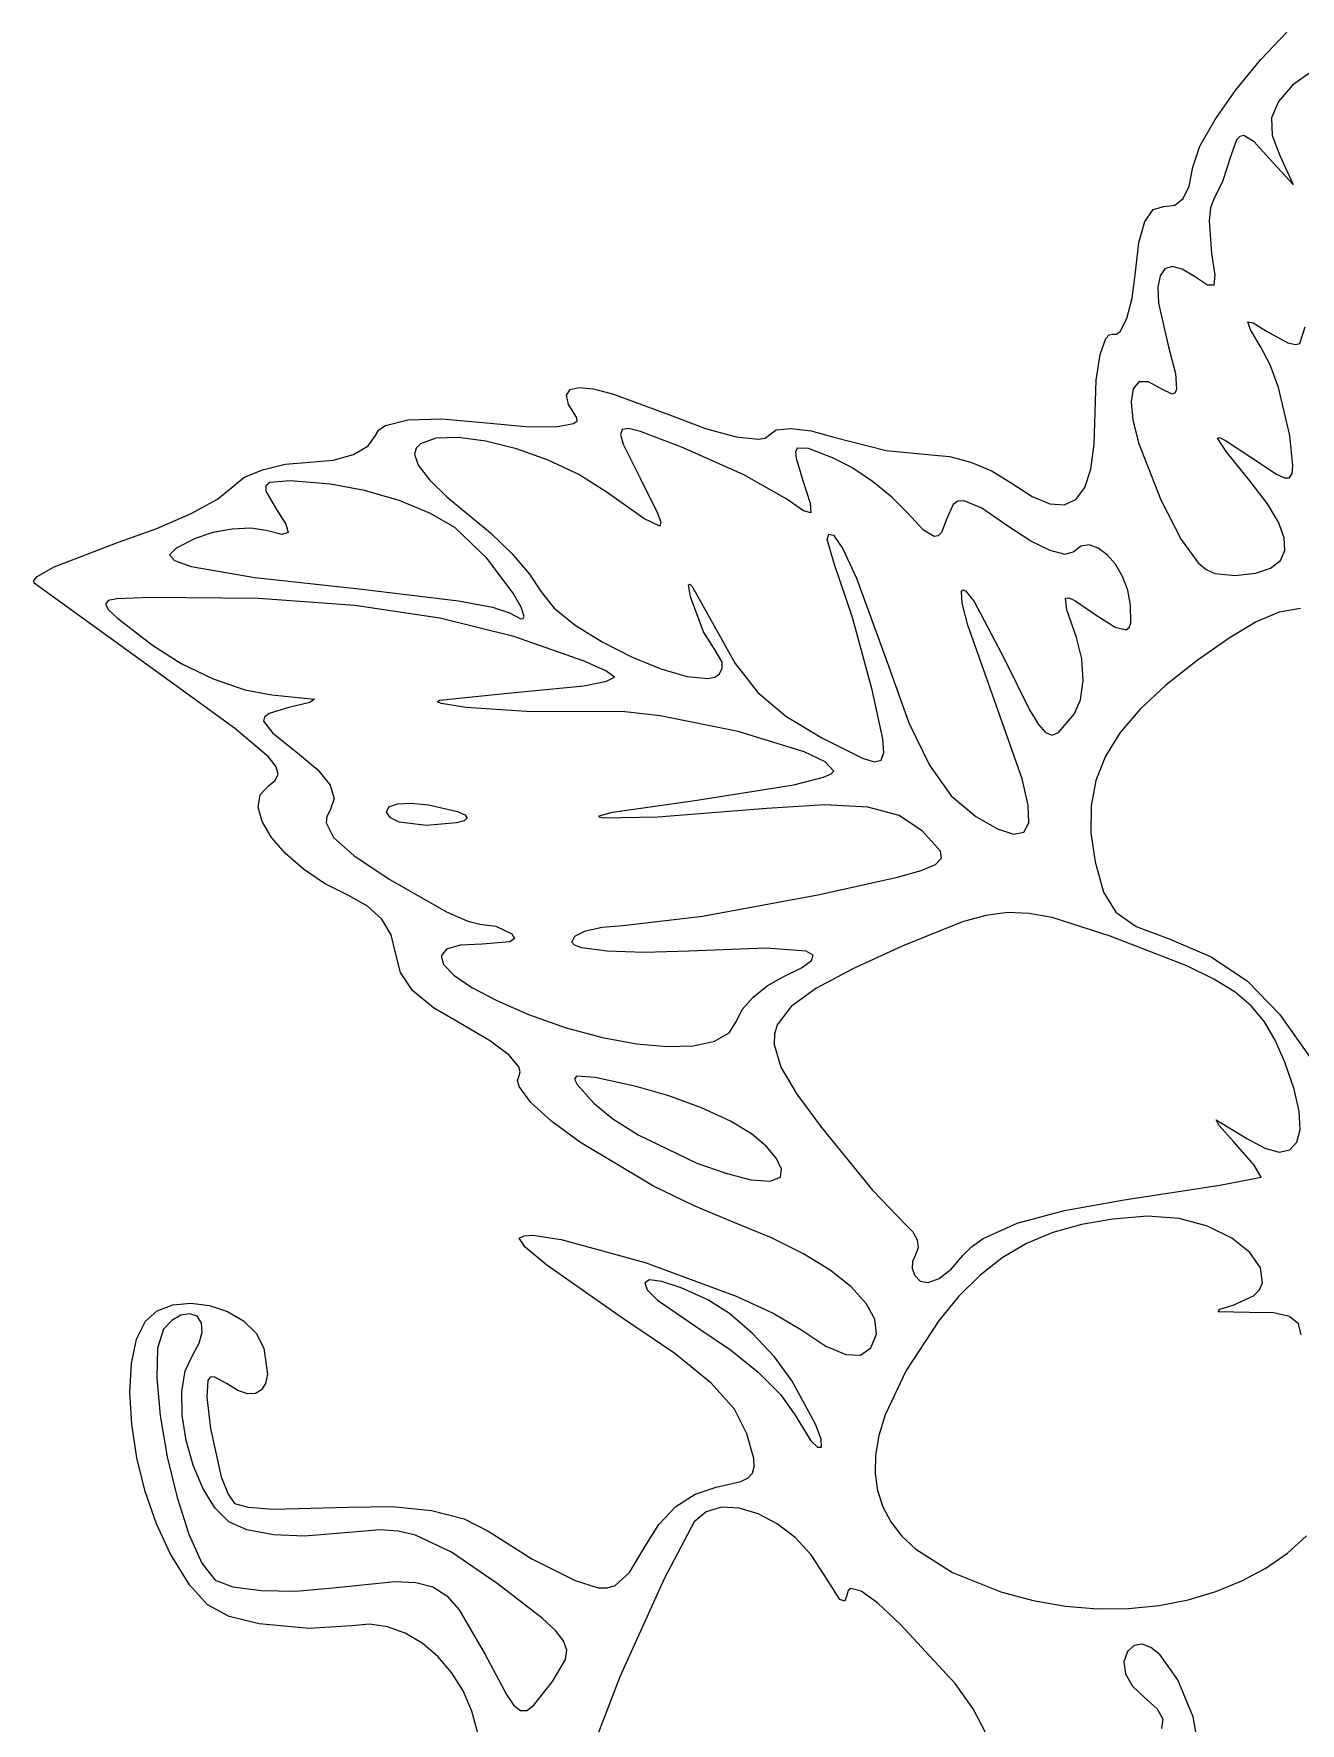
# Model space of a CAD drawing. Extents: x 9 to 1857, y 16 to 982.
# Drawn here: x 284.6 to 362.1, y 193.4 to 296.6 of the extents above; entities that cross this region are included whole.
import ezdxf

# ---------------------------------------------------------------- set-up
doc = ezdxf.new("R2010")
doc.units = 0

msp = doc.modelspace()

# ---------------------------------------------------------------- linework, layer by layer
at = {"layer": 'Layer 1'}
for p, q in [((359.658152, 295.041596), (361.2471, 296.731004)), ((358.145163, 293.209227), (359.658152, 295.041596)), ((363.221262, 294.650798), (361.58953, 293.48114)), ((356.850699, 291.395763), (358.145163, 293.209227)), ((361.58953, 293.48114), (360.72039, 292.495572)), ((360.72039, 292.495572), (360.308437, 291.491111)), ((355.917332, 289.763069), (356.850699, 291.395763)), ((360.308437, 291.491111), (360.342476, 290.405847)), ((358.161747, 290.135502), (357.82932, 289.23022)), ((358.361499, 290.34911), (358.161747, 290.135502)), ((358.60072, 290.4015), (358.361499, 290.34911)), ((359.248898, 290.017031), (358.60072, 290.4015)), ((360.342476, 290.405847), (360.81131, 289.17787)), ((355.48763, 288.47301), (355.917332, 289.763069)), ((357.82932, 289.23022), (357.304049, 287.603939)), ((360.20894, 288.97091), (359.248898, 290.017031)), ((360.81131, 289.17787), (361.616982, 287.417663)), ((355.262938, 287.316963), (355.48763, 288.47301)), ((361.616982, 287.417663), (360.20894, 288.97091)), ((354.907539, 286.551701), (355.262938, 287.316963)), ((357.304049, 287.603939), (356.75666, 286.48216)), ((353.06331, 285.880533), (353.71697, 286.07481)), ((353.71697, 286.07481), (354.39952, 286.147544)), ((354.39952, 286.147544), (354.907539, 286.551701)), ((356.573428, 285.987378), (356.490812, 285.20387)), ((356.75666, 286.48216), (356.573428, 285.987378)), ((352.196559, 283.867912), (352.556141, 285.14405)), ((352.556141, 285.14405), (353.06331, 285.880533)), ((356.490812, 285.20387), (356.64243, 283.20129)), ((351.98566, 282.05467), (352.196559, 283.867912)), ((356.64243, 283.20129), (356.842297, 281.873297)), ((351.791442, 280.463406), (351.98566, 282.05467)), ((353.487307, 281.831116), (353.358957, 281.132039)), ((353.779365, 282.256884), (353.487307, 281.831116)), ((354.231091, 282.398535), (353.779365, 282.256884)), ((354.838446, 282.24526), (354.231091, 282.398535)), ((355.59739, 281.78625), (354.838446, 282.24526)), ((356.391028, 281.262257), (355.59739, 281.78625)), ((356.842297, 281.873297), (356.782246, 281.259113)), ((353.358957, 281.132039), (353.398352, 280.170462)), ((356.782246, 281.259113), (356.391028, 281.262257)), ((351.464632, 279.217819), (351.791442, 280.463406)), ((353.398352, 280.170462), (353.99654, 277.50304)), ((351.05085, 278.442367), (351.464632, 279.217819)), ((359.01876, 278.533278), (358.853126, 279.0146)), ((358.853126, 279.0146), (359.175271, 278.968312)), ((359.175271, 278.968312), (360.00312, 278.44424)), ((362.02891, 277.70582), (362.368462, 278.723065)), ((349.819375, 277.02175), (350.165439, 278.004513)), ((350.165439, 278.004513), (350.372253, 278.23349)), ((350.372253, 278.23349), (350.59571, 278.26151)), ((350.59571, 278.26151), (350.825598, 278.269835)), ((350.825598, 278.269835), (351.05085, 278.442367)), ((359.65425, 277.47452), (359.01876, 278.533278)), ((360.00312, 278.44424), (361.301874, 277.744055)), ((361.301874, 277.744055), (361.770089, 277.630075)), ((361.770089, 277.630075), (362.02891, 277.70582)), ((349.592778, 275.469347), (349.819375, 277.02175)), ((353.99654, 277.50304), (354.42451, 275.871575)), ((360.212914, 276.387046), (359.65425, 277.47452)), ((354.42451, 275.871575), (354.504147, 274.917383)), ((360.730878, 275.009054), (360.212914, 276.387046)), ((317.207752, 274.544162), (317.420311, 274.889018)), ((317.420311, 274.889018), (317.971496, 275.015652)), ((317.971496, 275.015652), (318.858213, 274.923991)), ((318.858213, 274.923991), (320.077367, 274.613959)), ((320.077367, 274.613959), (323.50061, 273.33848)), ((349.52091, 273.50343), (349.592778, 275.469347)), ((351.840323, 274.933267), (351.716257, 274.144599)), ((352.195669, 275.35239), (351.840323, 274.933267)), ((352.781931, 275.359613), (352.195669, 275.35239)), ((353.59874, 274.91258), (352.781931, 275.359613)), ((354.230532, 274.608404), (353.59874, 274.91258)), ((354.411804, 274.684245), (354.230532, 274.608404)), ((354.504147, 274.917383), (354.411804, 274.684245)), ((361.41377, 272.08842), (360.730878, 275.009054)), ((317.336914, 273.981161), (317.207752, 274.544162)), ((317.81089, 273.20009), (317.336914, 273.981161)), ((351.716257, 274.144599), (351.82384, 273.028741)), ((305.735348, 272.420987), (306.135064, 272.700397)), ((306.135064, 272.700397), (307.502584, 273.045331)), ((307.502584, 273.045331), (309.578881, 273.099448)), ((309.578881, 273.099448), (312.30555, 272.85598)), ((312.30555, 272.85598), (314.706727, 272.627243)), ((314.706727, 272.627243), (316.545106, 272.61588)), ((316.545106, 272.61588), (317.640043, 272.810595)), ((317.640043, 272.810595), (317.852268, 272.981701)), ((317.852268, 272.981701), (317.81089, 273.20009)), ((320.998274, 272.499142), (320.599978, 272.445335)), ((321.728607, 272.317384), (320.998274, 272.499142)), ((323.50061, 273.33848), (325.702774, 272.514803)), ((325.702774, 272.514803), (327.578391, 272.004327)), ((330.01982, 272.416441), (330.929125, 272.505646)), ((330.929125, 272.505646), (332.151922, 272.358401)), ((349.464397, 271.553469), (349.52091, 273.50343)), ((351.82384, 273.028741), (352.163437, 271.628048)), ((305.088705, 271.444368), (305.53473, 272.07141)), ((305.53473, 272.07141), (305.735348, 272.420987)), ((308.278014, 271.578503), (308.013505, 271.295829)), ((309.215175, 271.910105), (308.278014, 271.578503)), ((310.591296, 271.950543), (309.215175, 271.910105)), ((312.2801, 271.724416), (310.591296, 271.950543)), ((314.155309, 271.256321), (312.2801, 271.724416)), ((320.599978, 272.445335), (320.50342, 272.133583)), ((320.50342, 272.133583), (320.678304, 271.541503)), ((320.678304, 271.541503), (321.72121, 269.42684)), ((324.30657, 271.3367), (321.728607, 272.317384)), ((327.578391, 272.004327), (328.928793, 271.848111)), ((328.928793, 271.848111), (329.344954, 271.91568)), ((329.344954, 271.91568), (329.55531, 272.08721)), ((329.55531, 272.08721), (330.01982, 272.416441)), ((332.151922, 272.358401), (333.55691, 271.97828)), ((333.55691, 271.97828), (336.75187, 271.166785)), ((349.254913, 270.018713), (349.464397, 271.553469)), ((352.163437, 271.628048), (353.54014, 268.14158)), ((357.004685, 271.925424), (357.123459, 271.96511)), ((357.524282, 271.10838), (357.004685, 271.925424)), ((357.123459, 271.96511), (357.493696, 271.779061)), ((357.493696, 271.779061), (358.9858, 270.79022)), ((361.59947, 270.250984), (361.41377, 272.08842)), ((300.011173, 270.319505), (301.50371, 270.4445)), ((301.50371, 270.4445), (302.940927, 270.577425)), ((302.940927, 270.577425), (304.180015, 270.928544)), ((304.180015, 270.928544), (305.088705, 271.444368)), ((308.013505, 271.295829), (307.90609, 270.93114)), ((307.90609, 270.93114), (308.142337, 270.275414)), ((316.090645, 270.570855), (314.155309, 271.256321)), ((317.959831, 269.692615), (316.090645, 270.570855)), ((328.035829, 269.669064), (324.30657, 271.3367)), ((331.314956, 271.308587), (331.211948, 271.088377)), ((331.211948, 271.088377), (331.247419, 270.69387)), ((331.247419, 270.69387), (331.66201, 269.32651)), ((332.008191, 271.281572), (331.314956, 271.308587)), ((333.47069, 270.72373), (332.008191, 271.281572)), ((334.655912, 270.115907), (333.47069, 270.72373)), ((336.75187, 271.166785), (339.48933, 270.90213)), ((339.48933, 270.90213), (340.621689, 270.805845)), ((340.621689, 270.805845), (341.92207, 270.451476)), ((341.92207, 270.451476), (343.229854, 269.895105)), ((359.058, 269.207), (357.524282, 271.10838)), ((358.9858, 270.79022), (360.609775, 269.72181)), ((296.77174, 268.92015), (297.489922, 269.507312)), ((297.489922, 269.507312), (298.621489, 269.990436)), ((298.621489, 269.990436), (300.011173, 270.319505)), ((308.142337, 270.275414), (308.83665, 269.368555)), ((319.63659, 268.6462), (317.959831, 269.692615)), ((321.72121, 269.42684), (322.771957, 267.329826)), ((330.66693, 268.18232), (328.035829, 269.669064)), ((335.914296, 269.277252), (334.655912, 270.115907)), ((343.229854, 269.895105), (344.38442, 269.19281)), ((348.885295, 268.893152), (349.254913, 270.018713)), ((360.609775, 269.72181), (361.097426, 269.498368)), ((361.097426, 269.498368), (361.406235, 269.502089)), ((361.406235, 269.502089), (361.564238, 269.747964)), ((361.564238, 269.747964), (361.59947, 270.250984)), ((295.877865, 268.188269), (296.77174, 268.92015)), ((298.83354, 269.002946), (298.831192, 268.684792)), ((298.831192, 268.684792), (299.4081, 267.66189)), ((299.063977, 269.20681), (298.83354, 269.002946)), ((300.311787, 269.315398), (299.063977, 269.20681)), ((302.77995, 269.09801), (300.311787, 269.315398)), ((304.848952, 268.725051), (302.77995, 269.09801)), ((306.970557, 268.101599), (304.848952, 268.725051)), ((308.83665, 269.368555), (309.881888, 268.330348)), ((321.92508, 267.012691), (319.63659, 268.6462)), ((331.66201, 269.32651), (332.104433, 267.946315)), ((337.095627, 268.318497), (335.914296, 269.277252)), ((344.38442, 269.19281), (345.662182, 268.362591)), ((345.662182, 268.362591), (346.743985, 267.911504)), ((348.348377, 268.170771), (348.885295, 268.893152)), ((359.05805, 269.20705), (359.058, 269.207)), ((360.050531, 267.901034), (359.05805, 269.20705)), ((294.267944, 267.31112), (295.877865, 268.188269)), ((299.4081, 267.66189), (300.05776, 266.658763)), ((308.895622, 267.3146), (306.970557, 268.101599)), ((309.881888, 268.330348), (311.17091, 267.28058)), ((322.771957, 267.329826), (322.965427, 266.779653)), ((331.690056, 267.469847), (330.66693, 268.18232)), ((332.141503, 267.359302), (331.690056, 267.469847)), ((332.104433, 267.946315), (332.141503, 267.359302)), ((338.04969, 267.35037), (337.095627, 268.318497)), ((339.026553, 266.299317), (338.04969, 267.35037)), ((340.847009, 267.870312), (340.46095, 267.01148)), ((341.132538, 268.059833), (340.847009, 267.870312)), ((341.505355, 268.086012), (341.132538, 268.059833)), ((342.589709, 267.638102), (341.505355, 268.086012)), ((344.25379, 266.5061), (342.589709, 267.638102)), ((346.743985, 267.911504), (347.636996, 267.845559)), ((347.636996, 267.845559), (348.348377, 268.170771)), ((353.54014, 268.14158), (354.781566, 265.734012)), ((360.726679, 266.776733), (360.050531, 267.901034)), ((289.81327, 265.56181), (292.170303, 266.398901)), ((292.170303, 266.398901), (294.267944, 267.31112)), ((296.769891, 266.362419), (295.593237, 266.146505)), ((297.90073, 266.409018), (296.769891, 266.362419)), ((298.84365, 266.27013), (297.90073, 266.409018)), ((300.05776, 266.658763), (300.201019, 266.143669)), ((310.375, 266.451), (308.895622, 267.3146)), ((312.334223, 264.577582), (310.37495, 266.451)), ((310.37495, 266.451), (310.375, 266.451)), ((311.17091, 267.28058), (312.556431, 266.143322)), ((322.905058, 266.549505), (321.92508, 267.012691)), ((322.965427, 266.779653), (322.905058, 266.549505)), ((339.68816, 265.901744), (339.026553, 266.299317)), ((340.46095, 267.01148), (340.133348, 266.143761)), ((345.586661, 265.631549), (344.25379, 266.5061)), ((361.085498, 265.828335), (360.726679, 266.776733)), ((285.88864, 264.063824), (289.81327, 265.56181)), ((294.51287, 265.77745), (293.350516, 265.201315)), ((295.593237, 266.146505), (294.51287, 265.77745)), ((299.806706, 266.039745), (298.84365, 266.27013)), ((300.201019, 266.143669), (299.806706, 266.039745)), ((312.556431, 266.143322), (313.86441, 264.866899)), ((333.146011, 265.730874), (333.23578, 266.044839)), ((333.5926, 264.20803), (333.146011, 265.730874)), ((333.23578, 266.044839), (333.5367, 265.98285)), ((333.5367, 265.98285), (334.106203, 265.151536)), ((339.931629, 265.943672), (339.68816, 265.901744)), ((340.133348, 266.143761), (339.931629, 265.943672)), ((346.77807, 265.050644), (345.586661, 265.631549)), ((348.646887, 265.326931), (348.21641, 264.97122)), ((349.155189, 265.392436), (348.646887, 265.326931)), ((349.702877, 265.203831), (349.155189, 265.392436)), ((354.781566, 265.734012), (355.811969, 264.304663)), ((361.125994, 265.050026), (361.085498, 265.828335)), ((293.350516, 265.201315), (292.92973, 264.786199)), ((292.92973, 264.786199), (293.236729, 264.439863)), ((293.236729, 264.439863), (294.25773, 264.07007)), ((313.951175, 262.455642), (312.334223, 264.577582)), ((313.86441, 264.866899), (314.947591, 263.607476)), ((334.106203, 265.151536), (334.927236, 263.370766)), ((347.697994, 264.813747), (346.77807, 265.050644)), ((348.21641, 264.97122), (347.697994, 264.813747)), ((350.25151, 264.797212), (349.702877, 265.203831)), ((350.762646, 264.208677), (350.25151, 264.797212)), ((355.811969, 264.304663), (356.314063, 263.889698)), ((360.248034, 263.980434), (360.847171, 264.435997)), ((360.847171, 264.435997), (361.125994, 265.050026)), ((284.639902, 263.228103), (284.852464, 263.458739)), ((284.65921, 263.05909), (284.639902, 263.228103)), ((284.852464, 263.458739), (285.88864, 264.063824)), ((294.25773, 264.07007), (298.156284, 263.406815)), ((298.156284, 263.406815), (304.53493, 262.71104)), ((314.947591, 263.607476), (315.65872, 262.52122)), ((334.697681, 260.955666), (333.5926, 264.20803)), ((334.927236, 263.370766), (336.88451, 258.00763)), ((351.197846, 263.47432), (350.762646, 264.208677)), ((351.518667, 262.630239), (351.197846, 263.47432)), ((356.314063, 263.889698), (356.842632, 263.638742)), ((356.842632, 263.638742), (358.08484, 263.52146)), ((358.08484, 263.52146), (359.327589, 263.677525)), ((359.327589, 263.677525), (360.248034, 263.980434)), ((292.98222, 257.04037), (284.65921, 263.05909)), ((291.79933, 262.18637), (289.710544, 262.108169)), ((298.377534, 262.118758), (291.79933, 262.18637)), ((304.53493, 262.71104), (310.596004, 261.981506)), ((314.441657, 261.596079), (313.951175, 262.455642)), ((315.65872, 262.52122), (316.441666, 261.535795)), ((324.665161, 262.946263), (324.737883, 262.99944)), ((324.79435, 262.21997), (324.665161, 262.946263)), ((324.737883, 262.99944), (324.894258, 262.855622)), ((325.575181, 260.077257), (324.79435, 262.21997)), ((324.894258, 262.855622), (326.23786, 260.45517)), ((341.353006, 262.548592), (341.437922, 262.653739)), ((341.40105, 261.839119), (341.353006, 262.548592)), ((341.437922, 262.653739), (341.594324, 262.588084)), ((341.594324, 262.588084), (342.118179, 261.931145)), ((347.715143, 262.148296), (347.908864, 262.171766)), ((347.908864, 262.171766), (348.275291, 261.995177)), ((351.68667, 261.71253), (351.518667, 262.630239)), ((289.191601, 261.992128), (289.02449, 261.779385)), ((289.02449, 261.779385), (289.210359, 261.435886)), ((289.710544, 262.108169), (289.191601, 261.992128)), ((289.210359, 261.435886), (289.750356, 260.927574)), ((304.26129, 261.69777), (298.377534, 262.118758)), ((309.460266, 260.922362), (304.26129, 261.69777)), ((310.596004, 261.981506), (312.680109, 261.586981)), ((312.680109, 261.586981), (313.73093, 261.2371)), ((313.73093, 261.2371), (314.407384, 260.868967)), ((314.61901, 261.027907), (314.441657, 261.596079)), ((316.441666, 261.535795), (317.739352, 260.493665)), ((341.74528, 260.486113), (341.40105, 261.839119)), ((342.118179, 261.931145), (343.9862, 258.42218)), ((347.789798, 261.43675), (347.715143, 262.148296)), ((348.38722, 259.73167), (347.789798, 261.43675)), ((348.275291, 261.995177), (349.58228, 261.10626)), ((351.694434, 260.637847), (351.68667, 261.71253)), ((360.771848, 261.294842), (359.354982, 260.690956)), ((362.069797, 261.516101), (360.771848, 261.294842)), ((289.750356, 260.927574), (291.89733, 259.28029)), ((313.98413, 259.79149), (309.460266, 260.922362)), ((314.407384, 260.868967), (314.56656, 260.889918)), ((314.56656, 260.889918), (314.61901, 261.027907)), ((317.739352, 260.493665), (319.377195, 259.474802)), ((326.23786, 260.45517), (327.519006, 258.147643)), ((335.89016, 256.54546), (334.697681, 260.955666)), ((343.3496, 255.9553), (341.74528, 260.486113)), ((349.58228, 261.10626), (350.745023, 260.364327)), ((350.745023, 260.364327), (351.414813, 260.198318)), ((351.414813, 260.198318), (351.59697, 260.340539)), ((351.59697, 260.340539), (351.694434, 260.637847)), ((359.354982, 260.690956), (357.71844, 259.702008)), ((291.89733, 259.28029), (293.6531, 258.158536)), ((318.286383, 258.286119), (313.98413, 259.79149)), ((319.377195, 259.474802), (321.18061, 258.559176)), ((326.34909, 258.85433), (325.575181, 260.077257)), ((348.713951, 258.436075), (348.38722, 259.73167)), ((357.71844, 259.702008), (355.76146, 258.32556)), ((293.6531, 258.158536), (295.614098, 257.209394)), ((319.618825, 257.695324), (318.286383, 258.286119)), ((321.18061, 258.559176), (322.975014, 257.826759)), ((326.727763, 258.230595), (326.34909, 258.85433)), ((326.714988, 257.867578), (326.727763, 258.230595)), ((327.519006, 258.147643), (328.911469, 256.371115)), ((343.9862, 258.42218), (345.517103, 255.326042)), ((348.79389, 257.121044), (348.713951, 258.436075)), ((355.76146, 258.32556), (353.839869, 256.822323)), ((296.906779, 254.207884), (292.98222, 257.04037)), ((295.614098, 257.209394), (297.540907, 256.53298)), ((318.267164, 256.791721), (319.654808, 257.06311)), ((320.13633, 257.32056), (319.618825, 257.695324)), ((319.654808, 257.06311), (320.13633, 257.32056)), ((322.975014, 257.826759), (324.585823, 257.357522)), ((324.585823, 257.357522), (325.838453, 257.231435)), ((325.838453, 257.231435), (326.275893, 257.322064)), ((326.275893, 257.322064), (326.55832, 257.52847)), ((326.55832, 257.52847), (326.714988, 257.867578)), ((336.88451, 258.00763), (338.13519, 254.531637)), ((348.632082, 255.940275), (348.79389, 257.121044)), ((297.540907, 256.53298), (299.19411, 256.22941)), ((299.19411, 256.22941), (301.807414, 255.972525)), ((309.437284, 255.916388), (313.62776, 256.3363)), ((313.62776, 256.3363), (318.267164, 256.791721)), ((328.911469, 256.371115), (330.609164, 254.923244)), ((336.547756, 253.554934), (335.89016, 256.54546)), ((353.839869, 256.822323), (352.273884, 255.367407)), ((299.021591, 255.086893), (298.739313, 254.878472)), ((300.23994, 255.45704), (299.021591, 255.086893)), ((301.505826, 255.77698), (300.23994, 255.45704)), ((301.807414, 255.972525), (301.505826, 255.77698)), ((309.313458, 255.809844), (309.437284, 255.916388)), ((309.548132, 255.698881), (309.313458, 255.809844)), ((311.07094, 255.45611), (309.548132, 255.698881)), ((315.06701, 255.191006), (311.07094, 255.45611)), ((318.97989, 255.22354), (315.06701, 255.191006)), ((320.765671, 255.196131), (318.97989, 255.22354)), ((322.940682, 254.951634), (320.765671, 255.196131)), ((327.699661, 254.00111), (322.940682, 254.951634)), ((343.34933, 255.95496), (343.3496, 255.9553)), ((345.059971, 251.098556), (343.34933, 255.95496)), ((345.517103, 255.326042), (346.051212, 254.431726)), ((347.275742, 253.928727), (348.23357, 255.04747)), ((348.23357, 255.04747), (348.632082, 255.940275)), ((352.273884, 255.367407), (351.04883, 253.931892)), ((298.99147, 252.440746), (296.906779, 254.207884)), ((298.739313, 254.878472), (298.68079, 254.62424)), ((298.68079, 254.62424), (299.252477, 253.887598)), ((331.739355, 252.751426), (327.699661, 254.00111)), ((330.609164, 254.923244), (332.80601, 253.60169)), ((338.13519, 254.531637), (339.387145, 251.933137)), ((346.051212, 254.431726), (346.491935, 253.924905)), ((346.491935, 253.924905), (346.884901, 253.769324)), ((346.884901, 253.769324), (347.275742, 253.928727)), ((351.04883, 253.931892), (350.150032, 252.486855)), ((299.252477, 253.887598), (300.77159, 252.69548)), ((332.80601, 253.60169), (335.29482, 252.359027)), ((336.609751, 252.70956), (336.547756, 253.554934)), ((299.448951, 251.845307), (298.99147, 252.440746)), ((300.77159, 252.69548), (302.008414, 251.654091)), ((333.015259, 252.132979), (331.739355, 252.751426)), ((333.54229, 251.58204), (333.015259, 252.132979)), ((335.29482, 252.359027), (336.019426, 252.146104)), ((336.019426, 252.146104), (336.445689, 252.251449)), ((336.445689, 252.251449), (336.609751, 252.70956)), ((339.387145, 251.933137), (340.722673, 250.070235)), ((350.150032, 252.486855), (349.562816, 251.003375)), ((298.98635, 250.67691), (299.404357, 251.007939)), ((299.404357, 251.007939), (299.572568, 251.382555)), ((299.572568, 251.382555), (299.448951, 251.845307)), ((302.008414, 251.654091), (302.752808, 250.720686)), ((331.108625, 250.729014), (332.916503, 251.196176)), ((332.916503, 251.196176), (333.394554, 251.402953)), ((333.394554, 251.402953), (333.54229, 251.58204)), ((345.427224, 249.500412), (345.059971, 251.098556)), ((349.562816, 251.003375), (349.272505, 249.45253)), ((298.354857, 249.370343), (298.469873, 250.117502)), ((298.469873, 250.117502), (298.98635, 250.67691)), ((302.752808, 250.720686), (303.004439, 249.895846)), ((303.004439, 249.895846), (302.76298, 249.18015)), ((320.017531, 249.069598), (325.0599, 249.78646)), ((325.0599, 249.78646), (331.108625, 250.729014)), ((340.722673, 250.070235), (342.22407, 248.80103)), ((298.601868, 248.48942), (298.354857, 249.370343)), ((302.557485, 248.798323), (302.51318, 248.40585)), ((302.76298, 249.18015), (302.557485, 248.798323)), ((306.19617, 249.07396), (306.348928, 249.387107)), ((306.439159, 248.730016), (306.19617, 249.07396)), ((306.348928, 249.387107), (306.8834, 249.57456)), ((306.8834, 249.57456), (307.715435, 249.62186)), ((307.715435, 249.62186), (308.76088, 249.51455)), ((308.76088, 249.51455), (310.549898, 249.102307)), ((310.549898, 249.102307), (310.98836, 248.901251)), ((310.98836, 248.901251), (311.123677, 248.713453)), ((319.20043, 248.759215), (319.208086, 248.839024)), ((319.445725, 248.704398), (319.20043, 248.759215)), ((319.208086, 248.839024), (320.017531, 249.069598)), ((322.780031, 248.755113), (319.445725, 248.704398)), ((329.456, 249.286), (322.780031, 248.755113)), ((329.45608, 249.286), (329.456, 249.286)), ((333.001801, 249.511675), (329.45608, 249.286)), ((335.630776, 249.377909), (333.001801, 249.511675)), ((337.548018, 248.855093), (335.630776, 249.377909)), ((338.95854, 247.91362), (337.548018, 248.855093)), ((342.22407, 248.80103), (343.549851, 248.052833)), ((345.463806, 248.422), (345.427224, 249.500412)), ((349.272505, 249.45253), (349.264425, 247.805399)), ((299.17147, 247.528717), (298.601868, 248.48942)), ((302.51318, 248.40585), (302.959856, 247.528526)), ((306.982203, 248.45871), (306.439159, 248.730016)), ((308.6468, 248.24306), (306.982203, 248.45871)), ((310.487538, 248.407274), (308.6468, 248.24306)), ((308.6468, 248.24306), (308.6468, 248.24306)), ((310.956515, 248.546323), (310.487538, 248.407274)), ((311.123677, 248.713453), (310.956515, 248.546323)), ((340.067321, 246.689813), (338.95854, 247.91362)), ((343.549851, 248.052833), (344.529088, 247.723442)), ((344.529088, 247.723442), (345.16575, 247.838087)), ((345.16575, 247.838087), (345.463806, 248.422)), ((349.264425, 247.805399), (349.5239, 246.03306)), ((300.024227, 246.542224), (299.17147, 247.528717)), ((302.959856, 247.528526), (304.206455, 246.427299)), ((340.124796, 246.25008), (340.067321, 246.689813)), ((301.120703, 245.583925), (300.024227, 246.542224)), ((304.206455, 246.427299), (306.35642, 244.98129)), ((338.885599, 245.495574), (339.75491, 245.866626)), ((339.75491, 245.866626), (340.124796, 246.25008)), ((349.5239, 246.03306), (350.034576, 244.176339)), ((302.421462, 244.707808), (301.120703, 245.583925)), ((303.88707, 243.96786), (302.421462, 244.707808)), ((306.35642, 244.98129), (309.873981, 242.985785)), ((332.56048, 244.01806), (337.444799, 245.093047)), ((337.444799, 245.093047), (338.885599, 245.495574)), ((305.046972, 243.326489), (303.88707, 243.96786)), ((325.518588, 242.718858), (332.56048, 244.01806)), ((350.034576, 244.176339), (350.786527, 242.951668)), ((305.919936, 242.52016), (305.046972, 243.326489)), ((309.873981, 242.985785), (311.169436, 242.406415)), ((320.65918, 242.14225), (325.518588, 242.718858)), ((342.846184, 242.759547), (341.405671, 242.365114)), ((344.167709, 242.931379), (342.846184, 242.759547)), ((345.478738, 242.885813), (344.167709, 242.931379)), ((346.887767, 242.628054), (345.478738, 242.885813)), ((350.4338, 241.49677), (346.887767, 242.628054)), ((350.786527, 242.951668), (352.03877, 242.089325)), ((306.492152, 241.565698), (305.919936, 242.52016)), ((306.74981, 240.47993), (306.492152, 241.565698)), ((311.169436, 242.406415), (311.91291, 242.22649)), ((311.91291, 242.22649), (312.89534, 242.100704)), ((312.89534, 242.100704), (313.87282, 241.62826)), ((313.87282, 241.62826), (314.031065, 241.355655)), ((317.717702, 241.499827), (318.374298, 241.817373)), ((318.374298, 241.817373), (319.389105, 242.042657)), ((319.389105, 242.042657), (320.65918, 242.14225)), ((341.405671, 242.365114), (337.7337, 240.88763)), ((352.03877, 242.089325), (354.05032, 241.31959)), ((309.867634, 240.699814), (309.537635, 240.296111)), ((310.702797, 240.940685), (309.867634, 240.699814)), ((312.05967, 240.99366), (310.702797, 240.940685)), ((313.741959, 241.145139), (312.05967, 240.99366)), ((314.031065, 241.355655), (313.741959, 241.145139)), ((317.52226, 241.12345), (317.717702, 241.499827)), ((317.69896, 240.939679), (317.52226, 241.12345)), ((318.140049, 240.784517), (317.69896, 240.939679)), ((319.697766, 240.568951), (318.140049, 240.784517)), ((321.960156, 240.494605), (319.697766, 240.568951)), ((324.69196, 240.57933), (321.960156, 240.494605)), ((329.40327, 240.755966), (324.69196, 240.57933)), ((331.861489, 240.573778), (329.40327, 240.755966)), ((332.279793, 240.338863), (331.861489, 240.573778)), ((337.7337, 240.88763), (334.709458, 239.501784)), ((355.126785, 239.671632), (350.4338, 241.49677)), ((354.05032, 241.31959), (356.620102, 240.234475)), ((307.052405, 239.268849), (306.74981, 240.47993)), ((309.537635, 240.296111), (309.696254, 239.754639)), ((309.696254, 239.754639), (310.326945, 239.100462)), ((330.45518, 239.01439), (331.562997, 239.562874)), ((331.562997, 239.562874), (332.175748, 240.00313)), ((332.175748, 240.00313), (332.279793, 240.338863)), ((334.709458, 239.501784), (332.455181, 238.30076)), ((356.781485, 238.86804), (355.126785, 239.671632)), ((356.620102, 240.234475), (358.825602, 238.740798)), ((307.798855, 238.179629), (307.052405, 239.268849)), ((310.326945, 239.100462), (311.413162, 238.358644)), ((328.610236, 237.768264), (329.475215, 238.463124)), ((329.475215, 238.463124), (330.45518, 239.01439)), ((358.074221, 238.065519), (356.781485, 238.86804)), ((358.825602, 238.740798), (360.799395, 236.727306)), ((309.073658, 237.122552), (307.798855, 238.179629)), ((311.413162, 238.358644), (312.938359, 237.554249)), ((312.938359, 237.554249), (314.88599, 236.71234)), ((327.953932, 237.018757), (328.610236, 237.768264)), ((332.455181, 238.30076), (330.929658, 237.192096)), ((359.079417, 237.21038), (358.074221, 238.065519)), ((310.96131, 236.0079), (309.073658, 237.122552)), ((314.88599, 236.71234), (317.193507, 235.896363)), ((327.59999, 236.30355), (327.953932, 237.018757)), ((330.929658, 237.192096), (330.091677, 236.083326)), ((359.871497, 236.248939), (359.079417, 237.21038)), ((360.799395, 236.727306), (362.67405, 234.08275)), ((312.564225, 235.071301), (310.96131, 236.0079)), ((317.193507, 235.896363), (319.414219, 235.295115)), ((326.244875, 235.075489), (327.143456, 235.576443)), ((327.143456, 235.576443), (327.59999, 236.30355)), ((329.917637, 235.500007), (329.900027, 234.881989)), ((330.091677, 236.083326), (329.917637, 235.500007)), ((360.524883, 235.127508), (359.871497, 236.248939)), ((313.694615, 234.218485), (312.564225, 235.071301)), ((319.414219, 235.295115), (321.488918, 234.9105)), ((321.488918, 234.9105), (323.358399, 234.744421)), ((323.358399, 234.744421), (324.963453, 234.798783)), ((324.963453, 234.798783), (326.244875, 235.075489)), ((329.900027, 234.881989), (330.313495, 233.495619)), ((361.114, 233.7924), (360.524883, 235.127508)), ((314.293855, 233.502626), (313.694615, 234.218485)), ((314.375974, 233.212673), (314.293855, 233.502626)), ((330.313495, 233.495619), (331.29087, 231.831754)), ((361.685271, 232.149058), (361.11398, 233.79241)), ((361.11398, 233.79241), (361.114, 233.7924)), ((314.213735, 232.678362), (314.30332, 232.9769)), ((314.312311, 232.299447), (314.213735, 232.678362)), ((314.30332, 232.9769), (314.375974, 233.212673)), ((315.01712, 231.33924), (314.312311, 232.299447)), ((317.812114, 232.93004), (317.69759, 232.758109)), ((317.69759, 232.758109), (317.85321, 232.435137)), ((318.95111, 232.859226), (317.812114, 232.93004)), ((317.85321, 232.435137), (318.87536, 231.29763)), ((321.46924, 232.29958), (318.95111, 232.859226)), ((323.463335, 231.73034), (321.46924, 232.29958)), ((316.3041, 230.17379), (315.01712, 231.33924)), ((318.87536, 231.29763), (320.04094, 230.32334)), ((325.457963, 230.997108), (323.463335, 231.73034)), ((331.29087, 231.831754), (332.79094, 229.79793)), ((361.993145, 230.773464), (361.685271, 232.149058)), ((318.059604, 228.880607), (316.3041, 230.17379)), ((320.04094, 230.32334), (321.579355, 229.347787)), ((327.221669, 230.194466), (325.457963, 230.997108)), ((328.523, 229.417), (327.221669, 230.194466)), ((357.101473, 229.916187), (356.916374, 230.262314)), ((356.916374, 230.262314), (358.80025, 229.13284)), ((362.04638, 229.683308), (361.993145, 230.773464)), ((321.579355, 229.347787), (325.178448, 227.629096)), ((328.52303, 229.417), (328.523, 229.417)), ((329.40736, 228.658499), (328.52303, 229.417)), ((332.79094, 229.79793), (335.915445, 225.978084)), ((357.97597, 228.949), (357.101473, 229.916187)), ((361.853756, 228.896268), (362.04638, 229.683308)), ((322.521595, 226.221084), (318.059604, 228.880607)), ((330.035654, 227.907509), (329.40736, 228.658499)), ((359.236316, 227.494278), (357.97597, 228.949)), ((358.80025, 229.13284), (359.88852, 228.530629)), ((359.88852, 228.530629), (360.766047, 228.30225)), ((360.766047, 228.30225), (361.424052, 228.430022)), ((361.424052, 228.430022), (361.853756, 228.896268)), ((325.178448, 227.629096), (326.941002, 227.004063)), ((330.349868, 227.250724), (330.035654, 227.907509)), ((330.29196, 226.77484), (330.349868, 227.250724)), ((359.66741, 226.76314), (359.236316, 227.494278)), ((325.00079, 225.009763), (322.521595, 226.221084)), ((326.941002, 227.004063), (328.480146, 226.613975)), ((328.480146, 226.613975), (329.646819, 226.517883)), ((329.646819, 226.517883), (330.29196, 226.77484)), ((351.30475, 225.38668), (357.145114, 226.26976)), ((357.145114, 226.26976), (359.66741, 226.76314)), ((327.49392, 223.98075), (325.00079, 225.009763)), ((335.915445, 225.978084), (337.94714, 223.84861)), ((347.641713, 224.739625), (351.30475, 225.38668)), ((329.735498, 223.063009), (327.49392, 223.98075)), ((344.758871, 223.948867), (347.641713, 224.739625)), ((350.612018, 224.211609), (348.691708, 223.885504)), ((352.7171, 224.37555), (350.612018, 224.211609)), ((354.649739, 224.248761), (352.7171, 224.37555)), ((356.398996, 223.775488), (354.649739, 224.248761)), ((314.31763, 223.04648), (314.607776, 223.188653)), ((314.688105, 222.489603), (314.31763, 223.04648)), ((314.607776, 223.188653), (315.154749, 223.215899)), ((315.154749, 223.215899), (316.888794, 222.967956)), ((316.888794, 222.967956), (322.004629, 221.558705)), ((331.685244, 222.087844), (329.735498, 223.063009)), ((337.94714, 223.84861), (338.381372, 223.418109)), ((338.381372, 223.418109), (338.637066, 222.930291)), ((341.953785, 222.512777), (342.681967, 223.023317)), ((342.681967, 223.023317), (344.758871, 223.948867)), ((346.936586, 223.387413), (345.32707, 222.707512)), ((348.691708, 223.885504), (346.936586, 223.387413)), ((357.873884, 223.050147), (356.398996, 223.775488)), ((358.98342, 222.167152), (357.873884, 223.050147)), ((316.000865, 221.383011), (314.688105, 222.489603)), ((333.317461, 221.078814), (331.685244, 222.087844)), ((338.5356, 222.02239), (338.3524, 221.617351)), ((338.694912, 222.445078), (338.5356, 222.02239)), ((338.637066, 222.930291), (338.694912, 222.445078)), ((340.715321, 221.152019), (341.43674, 221.97188)), ((341.43674, 221.97188), (341.953785, 222.512777)), ((345.32707, 222.707512), (343.843576, 221.835981)), ((359.636618, 221.220921), (358.98342, 222.167152)), ((320.62536, 218.1618), (316.000865, 221.383011)), ((322.004629, 221.558705), (327.579064, 219.496174)), ((334.606452, 220.05948), (333.317461, 221.078814)), ((338.3524, 221.617351), (338.345191, 221.180183)), ((338.345191, 221.180183), (338.504605, 220.76347)), ((339.981724, 220.586101), (340.715321, 221.152019)), ((343.843576, 221.835981), (342.466522, 220.762995)), ((359.742494, 220.305868), (359.636618, 221.220921)), ((322.28566, 220.494839), (321.988436, 220.31414)), ((321.988436, 220.31414), (322.145591, 219.888896)), ((322.145591, 219.888896), (322.763825, 219.248098)), ((323.030561, 220.402002), (322.28566, 220.494839)), ((324.216438, 220.006636), (323.030561, 220.402002)), ((325.83659, 219.27975), (324.216438, 220.006636)), ((335.526522, 219.053402), (334.606452, 220.05948)), ((338.504605, 220.76347), (338.82127, 220.4198)), ((338.82127, 220.4198), (339.321767, 220.325053)), ((339.321767, 220.325053), (339.981724, 220.586101)), ((342.466522, 220.762995), (341.176324, 219.478732)), ((359.210063, 219.516409), (359.561754, 219.889538)), ((359.561754, 219.889538), (359.742494, 220.305868)), ((292.191046, 218.609402), (293.143038, 218.966923)), ((293.143038, 218.966923), (294.234547, 219.06287)), ((294.234547, 219.06287), (295.377374, 218.917341)), ((295.377374, 218.917341), (296.483319, 218.550436)), ((322.763825, 219.248098), (325.41034, 217.43581)), ((327.166085, 218.434313), (325.83659, 219.27975)), ((327.579064, 219.496174), (329.88636, 218.431631)), ((336.051972, 218.084141), (335.526522, 219.053402)), ((341.176324, 219.478732), (339.9534, 217.97337)), ((357.144948, 218.698062), (357.94834, 218.94696)), ((357.94834, 218.94696), (359.210063, 219.516409)), ((290.926872, 216.863846), (291.46677, 217.97021)), ((291.46677, 217.97021), (292.191046, 218.609402)), ((293.077104, 218.003748), (292.57478, 217.48057)), ((293.631285, 218.326728), (293.077104, 218.003748)), ((294.170016, 218.423638), (293.631285, 218.326728)), ((294.62599, 218.26861), (294.170016, 218.423638)), ((294.899323, 217.866272), (294.62599, 218.26861)), ((294.940764, 217.28982), (294.899323, 217.866272)), ((296.483319, 218.550436), (297.464183, 217.982252)), ((297.464183, 217.982252), (298.231766, 217.232887)), ((323.822127, 215.988631), (320.62536, 218.1618)), ((328.583352, 217.215438), (327.166085, 218.434313)), ((329.88636, 218.431631), (331.52603, 217.45781)), ((336.157107, 217.175257), (336.051972, 218.084141)), ((339.9534, 217.97337), (337.96883, 214.961297)), ((357.041436, 218.544128), (357.144948, 218.698062)), ((358.96129, 218.50938), (357.041436, 218.544128)), ((360.414487, 218.483087), (358.96129, 218.50938)), ((361.404983, 218.253124), (360.414487, 218.483087)), ((361.960534, 217.807353), (361.404983, 218.253124)), ((362.1089, 217.13364), (361.960534, 217.807353)), ((290.614957, 215.384859), (290.926872, 216.863846)), ((292.57478, 217.48057), (292.208866, 216.329117)), ((294.758958, 216.616235), (294.940764, 217.28982)), ((298.231766, 217.232887), (298.69787, 216.32244)), ((325.41034, 217.43581), (327.237615, 216.224221)), ((329.918866, 215.786206), (328.583352, 217.215438)), ((331.52603, 217.45781), (333.064758, 216.443054)), ((335.81623, 216.35031), (336.157107, 217.175257)), ((292.208866, 216.329117), (292.156183, 214.489784)), ((293.903006, 214.942106), (294.36255, 215.9225)), ((294.36255, 215.9225), (294.758958, 216.616235)), ((298.69787, 216.32244), (298.920069, 214.725249)), ((326.050321, 214.183904), (323.822127, 215.988631)), ((327.237615, 216.224221), (328.925776, 214.850239)), ((331.0031, 214.3097), (329.918866, 215.786206)), ((333.064758, 216.443054), (334.272787, 215.925359)), ((334.272787, 215.925359), (335.179988, 215.897015)), ((335.179988, 215.897015), (335.81623, 216.35031)), ((290.521298, 213.624117), (290.614957, 215.384859)), ((293.696545, 213.675046), (293.903006, 214.942106)), ((298.920069, 214.725249), (298.805387, 214.159587)), ((328.925776, 214.850239), (330.287036, 213.482705)), ((337.96883, 214.961297), (336.682877, 212.237457)), ((292.156183, 214.489784), (292.368562, 212.197288)), ((293.721462, 212.222333), (293.696545, 213.675046)), ((295.275545, 214.346127), (295.21109, 213.332798)), ((295.430714, 214.549656), (295.275545, 214.346127)), ((295.675557, 214.571668), (295.430714, 214.549656)), ((296.45741, 214.13287), (295.675557, 214.571668)), ((297.123344, 213.725314), (296.45741, 214.13287)), ((297.70319, 213.536013), (297.123344, 213.725314)), ((298.556292, 213.764956), (298.184866, 213.553163)), ((298.805387, 214.159587), (298.556292, 213.764956)), ((327.46908, 212.599742), (326.050321, 214.183904)), ((332.433055, 211.679274), (331.0031, 214.3097)), ((331.0031, 214.3097), (331.0031, 214.3097)), ((290.636166, 211.67249), (290.521298, 213.624117)), ((295.21109, 213.332798), (295.43591, 211.40823)), ((298.184866, 213.553163), (297.70319, 213.536013)), ((330.287036, 213.482705), (331.13361, 212.29046)), ((290.949836, 209.620847), (290.636166, 211.67249)), ((292.368562, 212.197288), (292.797833, 209.686346)), ((293.956053, 210.684983), (293.721462, 212.222333)), ((328.23754, 211.08827), (327.46908, 212.599742)), ((331.13361, 212.29046), (332.149766, 210.650634)), ((332.778927, 210.758414), (332.433055, 211.679274)), ((336.682877, 212.237457), (336.302538, 210.98077)), ((294.378611, 209.164009), (293.956053, 210.684983)), ((295.43591, 211.40823), (296.105205, 208.456856)), ((328.655541, 209.572415), (328.23754, 211.08827)), ((332.149766, 210.650634), (332.548006, 210.272467)), ((332.80011, 210.27689), (332.778927, 210.758414)), ((336.302538, 210.98077), (336.097642, 209.792715)), ((291.45258, 207.560056), (290.949836, 209.620847)), ((292.797833, 209.686346), (293.395826, 207.191676)), ((328.685956, 209.064587), (328.655541, 209.572415)), ((332.548006, 210.272467), (332.80011, 210.27689)), ((336.097642, 209.792715), (336.06845, 208.672151)), ((294.967432, 207.760428), (294.378611, 209.164009)), ((328.303493, 208.399337), (328.574347, 208.683547)), ((328.574347, 208.683547), (328.685956, 209.064587)), ((336.06845, 208.672151), (336.215226, 207.617934)), ((292.13467, 205.580988), (291.45258, 207.560056)), ((295.70081, 206.575253), (294.967432, 207.760428)), ((296.105205, 208.456856), (296.51625, 207.405836)), ((325.068846, 207.401755), (326.36321, 207.8281)), ((326.36321, 207.8281), (327.856168, 208.181998)), ((327.856168, 208.181998), (328.303493, 208.399337)), ((336.215226, 207.617934), (336.538232, 206.628923)), ((293.395826, 207.191676), (294.114373, 204.947995)), ((296.55704, 205.7095), (295.70081, 206.575253)), ((296.51625, 207.405836), (296.91358, 206.83788)), ((296.91358, 206.83788), (297.740194, 206.611728)), ((297.740194, 206.611728), (299.320081, 206.491375)), ((299.320081, 206.491375), (303.83166, 206.59937)), ((303.83166, 206.59937), (306.53857, 206.650397)), ((306.53857, 206.650397), (308.944075, 206.408814)), ((322.856907, 205.556158), (323.892599, 206.638194)), ((323.892599, 206.638194), (325.068846, 207.401755)), ((326.676726, 206.597344), (325.740512, 206.327086)), ((327.758379, 206.547152), (326.676726, 206.597344)), ((328.916967, 206.204488), (327.758379, 206.547152)), ((336.538232, 206.628923), (337.03773, 205.703975)), ((292.98638, 203.77451), (292.13467, 205.580988)), ((297.667779, 205.218631), (296.55704, 205.7095)), ((308.944075, 206.408814), (310.951225, 205.891296)), ((310.951225, 205.891296), (312.46307, 205.11452)), ((321.98421, 204.17439), (322.856907, 205.556158)), ((325.01824, 205.7084), (323.171544, 202.236281)), ((325.740512, 206.327086), (325.01824, 205.7084)), ((330.083989, 205.597329), (328.916967, 206.204488)), ((331.190941, 204.753655), (330.083989, 205.597329)), ((337.03773, 205.703975), (337.713984, 204.84195)), ((294.114373, 204.947995), (294.905304, 203.190021)), ((299.287579, 204.919309), (297.667779, 205.218631)), ((301.198977, 204.83516), (299.287579, 204.919309)), ((303.18451, 204.98981), (301.198977, 204.83516)), ((305.823715, 205.217235), (303.18451, 204.98981)), ((306.923862, 205.136887), (305.823715, 205.217235)), ((307.968804, 204.898781), (306.923862, 205.136887)), ((310.166368, 203.864139), (307.968804, 204.898781)), ((312.46307, 205.11452), (315.090899, 203.443892)), ((332.169319, 203.701442), (331.190941, 204.753655)), ((337.713984, 204.84195), (338.567255, 204.041703)), ((361.283277, 203.805798), (362.450162, 204.847053)), ((294.157563, 201.851358), (292.98638, 203.77451)), ((312.963, 201.943), (310.166368, 203.864139)), ((315.090899, 203.443892), (317.72826, 202.11795)), ((321.060143, 202.612224), (321.98421, 204.17439)), ((332.95062, 202.46867), (332.169319, 203.701442)), ((338.567255, 204.041703), (340.805901, 202.62198)), ((359.959016, 202.886794), (361.283277, 203.805798)), ((294.905304, 203.190021), (295.72045, 202.15247)), ((320.182061, 201.816052), (321.060143, 202.612224)), ((333.923574, 200.962606), (332.95062, 202.46867)), ((340.805901, 202.62198), (343.75577, 201.43567)), ((358.494332, 202.098031), (359.959016, 202.886794)), ((295.258359, 200.648472), (294.157563, 201.851358)), ((295.72045, 202.15247), (296.808911, 201.732943)), ((296.808911, 201.732943), (298.534423, 201.505044)), ((298.534423, 201.505044), (300.65983, 201.484098)), ((300.65983, 201.484098), (302.94798, 201.68543)), ((302.94798, 201.68543), (306.701968, 202.073543)), ((306.701968, 202.073543), (308.001034, 202.012115)), ((308.001034, 202.012115), (309.031773, 201.728965)), ((309.031773, 201.728965), (309.881903, 201.185545)), ((312.963, 201.94299), (312.963, 201.943)), ((315.718026, 199.825201), (312.963, 201.94299)), ((317.72826, 202.11795), (319.141066, 201.684939)), ((319.141066, 201.684939), (319.694984, 201.673672)), ((319.694984, 201.673672), (320.182061, 201.816052)), ((323.171544, 202.236281), (320.46699, 196.23823)), ((334.417497, 201.508257), (334.34797, 201.23594)), ((334.585667, 201.638041), (334.417497, 201.508257)), ((335.214931, 201.471646), (334.585667, 201.638041)), ((336.229742, 200.740039), (335.214931, 201.471646)), ((343.75577, 201.43567), (345.733595, 200.894789)), ((355.211499, 200.9432), (356.906176, 201.447503)), ((356.906176, 201.447503), (358.494332, 202.098031)), ((296.579668, 199.935791), (295.258359, 200.648472)), ((309.881903, 201.185545), (310.639144, 200.343305)), ((310.639144, 200.343305), (312.22583, 197.60817)), ((334.219073, 200.86385), (333.923574, 200.962606)), ((334.34797, 201.23594), (334.219073, 200.86385)), ((337.62408, 199.4465), (336.229742, 200.740039)), ((345.733595, 200.894789), (347.706607, 200.548085)), ((347.706607, 200.548085), (349.657855, 200.387566)), ((349.657855, 200.387566), (351.570387, 200.40524)), ((351.570387, 200.40524), (353.427252, 200.593116)), ((353.427252, 200.593116), (355.211499, 200.9432)), ((298.41239, 199.48325), (296.579668, 199.935791)), ((301.481726, 199.190981), (298.41239, 199.48325)), ((304.08823, 199.36006), (301.481726, 199.190981)), ((305.170493, 199.456771), (304.08823, 199.36006)), ((306.266395, 199.295787), (305.170493, 199.456771)), ((307.345383, 198.89888), (306.266395, 199.295787)), ((316.536803, 199.066231), (315.718026, 199.825201)), ((340.959973, 195.825042), (337.62408, 199.4465)), ((308.376906, 198.287822), (307.345383, 198.89888)), ((309.330411, 197.484385), (308.376906, 198.287822)), ((317.026691, 198.430243), (316.536803, 199.066231)), ((317.220392, 197.859506), (317.026691, 198.430243)), ((352.400178, 198.230724), (351.915704, 198.156854)), ((352.929446, 198.0372), (352.400178, 198.230724)), ((310.175345, 196.510339), (309.330411, 197.484385)), ((312.22583, 197.60817), (313.53369, 195.158147)), ((316.35138, 195.96154), (317.150606, 197.296296)), ((317.150606, 197.296296), (317.220392, 197.859506)), ((351.49692, 197.79476), (351.266746, 197.159998)), ((351.266746, 197.159998), (351.381046, 196.426976)), ((351.915704, 198.156854), (351.49692, 197.79476)), ((353.482615, 197.59711), (352.929446, 198.0372)), ((354.577074, 196.060556), (353.482615, 197.59711)), ((310.881155, 195.387457), (310.175345, 196.510339)), ((320.46699, 196.23823), (319.159458, 192.833837)), ((351.381046, 196.426976), (351.809891, 195.677396)), ((311.41729, 194.13751), (310.881155, 195.387457)), ((313.53369, 195.158147), (313.992947, 194.492839)), ((315.194692, 194.495191), (316.35138, 195.96154)), ((342.055657, 194.288916), (340.959973, 195.825042)), ((351.809891, 195.677396), (352.52335, 194.99296)), ((355.5164, 193.7877), (354.577074, 196.060556)), ((311.855817, 192.584184), (311.41729, 194.13751)), ((313.992947, 194.492839), (314.389386, 194.17394)), ((314.389386, 194.17394), (314.773227, 194.181406)), ((314.773227, 194.181406), (315.194692, 194.495191)), ((342.811639, 192.835104), (342.055657, 194.288916)), ((352.52335, 194.99296), (353.31868, 194.282839)), ((353.31868, 194.282839), (353.667809, 193.65238)), ((353.667809, 193.65238), (353.572403, 193.093763)), ((355.774227, 192.314007), (355.5164, 193.7877)), ((355.5164, 193.7877), (355.5164, 193.7877))]:
    msp.add_line(p, q, dxfattribs=at)

doc.saveas('drawing.dxf')
